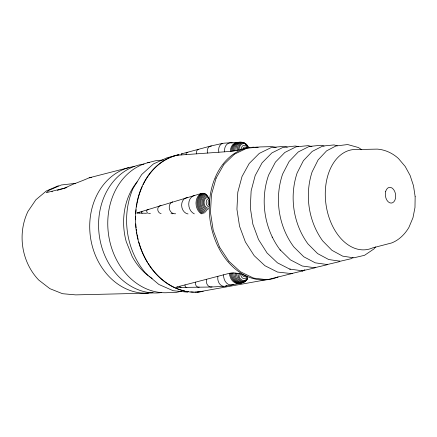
<?xml version="1.0" encoding="UTF-8"?>
<svg xmlns="http://www.w3.org/2000/svg" width="437" height="437" viewBox="0 0 437 437"><rect width="100%" height="100%" fill="white"/><g stroke="black" fill="none" stroke-linecap="round" stroke-linejoin="round"><path stroke-width="0.66" d="M209.208 199.813A3.572 2.791 80.6 0 0 209.334 205.603C210.508 200.583 207.892 192.072 201.441 193.416L174.101 201.665M176.564 287.388L176.22 287.191L229.414 273.3L233.811 272.939L239.41 273.617C237.089 279.292 246.146 284.083 247.413 276.987M177.466 286.869L177.815 287.475L210.874 287.022L223.831 286.344M216.086 178.159L211.442 194.673L210.481 212.557L213.245 230.446L219.505 247.031M132.881 188.762C121.038 216.73 126.184 250.718 146.1 273.715M235.985 150.601C239.798 149.541 245.212 149.317 248.052 146.969A8.669 6.495 76.2 0 0 240.274 142.489A8.669 6.495 76.2 0 0 235.985 150.601L230.31 151.41L176.767 155.272C177.761 155.037 180.033 153.715 178.624 155.135M216.009 178.296L223.881 164.449M177.739 155.124L177.384 155.228M132.924 188.664L141.697 174.516L153.343 163.99L167.038 157.784L176.275 155.408A69.314 55.253 82.1 0 0 143.145 184.632M375.547 246.878L373.897 248.981L364.524 255.317L353.823 257.819L352.916 257.721L342.646 256.131L331.94 250.314L322.637 240.858C308.467 221.215 304.594 194.907 312.094 171.927L318.125 159.898L326.576 150.88L335.867 145.985L347.65 144.549L358.46 147.548L361.754 149.738M224.017 164.312L234.374 154.239M353.08 257.502L351.375 258.644L340.292 261.233L328.717 259.54L317.623 253.607L307.976 243.928C293.222 223.804 289.218 196.634 297.111 173.014L303.398 160.669L312.187 151.421L322.703 146.051L334.026 144.926L337.293 145.805M339.806 261.108L338.691 261.845L327.231 264.532L315.263 262.834L303.786 256.787L293.795 246.894C278.478 226.311 274.338 198.305 282.624 174.068L289.168 161.417L298.285 151.939L309.172 146.444L320.889 145.292L324.079 146.138M327.537 264.221L326.45 264.942L314.618 267.712L302.257 266.013L290.403 259.868L280.079 249.767M315.754 267.193L314.624 267.93L302.426 270.793L289.682 269.088L277.462 262.845L267.073 253.007L258.507 239.536L252.848 224.17L250.303 207.619L251.138 190.86L255.17 175.587L262.091 162.832L271.852 152.934L282.75 147.509L295.177 146.007L298.537 146.646M302.47 270.989L304.857 269.744M292.424 273.447L267.329 279.685M234.56 154.119L246.654 148.323M75.333 183.742L74.11 183.518L61.289 184.982L49.228 190.21L46.3 192.668L64.408 188.167L73.744 183.95A19.397 1.338 -21.3 0 0 89.175 177.815L128.931 167.584M58.405 185.747L46.393 190.953L35.905 199.742L27.941 211.459C17.174 233.855 21.539 262.063 38.729 280.046L49.878 288.666L62.518 293.702L75.694 294.882L148.471 293.14M173.478 201.856L136.781 213.01L146.532 213.289M57.313 190.33L66.97 187.539M181.579 153.857L210.306 146.138L222.728 143.325M147.586 162.788L155.408 160.778L163.072 159.986M287.273 147.111L284.11 146.308L271.262 147.548L259.283 153.403L249.199 163.504L242.005 176.548L237.804 192.171L236.93 209.307L239.542 226.24L245.375 241.951L254.197 255.7L264.931 265.723L277.517 272.06L291.386 273.584M290.638 273.764L303.196 270.814M181.388 291.25L175.854 292.484L167.759 292.675A65.949 54.024 82.1 0 1 108.534 234.522A65.949 54.024 82.1 0 1 149.547 162.307M238.81 283.515L225.394 286.202M197.344 292.124L265.472 279.877M137.633 212.666L137.639 213.147M139.141 212.213L138.742 212.672L139.152 213.169M247.107 148.209L260.01 146.941L272.322 146.603L276.228 147.52M208.34 197.267C202.271 197.486 202.937 207.832 208.569 208.389M237.438 142.402L224.236 143.15A7.953 6.058 76.9 0 0 218.839 152.234M149.055 213.332L150.399 213.354M171.009 213.688L172.992 213.72M175.614 213.764L174.308 213.742A6.074 4.911 80.4 0 1 169.288 208.192A6.074 4.911 80.4 0 1 172.823 201.785M187.713 292.178L173.167 290.72L158.899 284.482L146.177 273.802M253.662 278.112L266.865 279.702M289.682 269.088L290.447 269.187M301.634 270.683L302.426 270.793M248.052 146.969L247.741 146.898A9.532 7.145 77.4 0 0 246.697 145.297M239.41 273.617L243.349 274.693A3.867 2.939 86.4 0 0 245.447 275.578M311.952 146.619L308.205 145.641L296.106 146.821L284.848 152.442L275.408 162.132L268.608 175.09C259.84 200.108 264.314 229.108 280.374 250.232M253.444 278.047L240.426 271.759L228.917 261.288M219.543 247.124L228.808 261.173M272.06 237.045L272.256 237.346M247.845 147.422C246.845 140.659 237.553 143.62 240.132 149.749M51.998 191.253L52.167 191.821M64.408 188.167L64.578 188.751M203.221 291.353A69.445 55.357 82.1 0 1 136.928 234.838A69.445 55.357 82.1 0 1 177.427 154.993M278.101 276.911A66.67 49.72 82.1 0 1 211.235 226.808A66.67 49.72 82.1 0 1 250.374 147.482M251.674 147.329A66.67 49.72 82.1 0 1 254.285 147.165M255.585 147.154A66.67 49.72 82.1 0 1 258.18 147.264M234.658 150.836A9.532 7.145 77.4 0 1 244.037 142.975M244.518 143.265A9.532 7.145 77.4 0 1 245.447 143.97M196.628 153.84A3.818 2.977 76.3 0 1 198.485 149.312M224.514 151.825A9.221 6.976 77.2 0 1 232.347 142.997M237.357 150.339A7.697 5.757 77.4 0 1 241.18 142.779A7.697 5.757 77.4 0 1 248.172 147.078M233.402 151.038A10.198 7.653 77.4 0 1 242.808 142.67M232.244 151.202A10.674 8.008 77.5 0 1 239.285 142.183M207.504 153.054A5.839 4.501 76.6 0 1 211.481 146.007M243.955 148.793A3.813 2.846 77.5 0 1 245.976 148.181M242.759 149.11A3.436 2.567 77.4 0 1 246.774 147.903M241.481 149.432A4.233 3.163 77.3 0 1 243.584 145.335A4.233 3.163 77.3 0 1 247.397 147.646M238.749 150.055A6.577 4.916 77.3 0 1 241.945 143.096A6.577 4.916 77.3 0 1 248.101 147.231M230.31 151.41A10.821 8.139 77.4 0 1 239.072 142.571M231.206 151.328A10.93 8.216 77.5 0 1 239.471 142.418M186.184 154.594A1.874 1.48 75.9 0 1 186.468 152.819A1.874 1.48 75.9 0 1 187.888 152.409M181.12 154.955A0.929 0.737 75.8 0 1 182.153 153.977M188.03 213.966A8.27 6.599 80.5 0 1 181.623 205.368A8.27 6.599 80.5 0 1 187.719 197.557M205.182 212.398A9.898 7.757 80.6 0 1 199.971 202.533A9.898 7.757 80.6 0 1 205.319 193.842M206.051 211.595A9.008 7.129 80.4 0 1 200.927 202.446A9.008 7.129 80.4 0 1 206.198 194.443M161.106 213.529A3.977 3.256 80.3 0 1 157.757 209.383A3.977 3.256 80.3 0 1 160.98 205.625M194.323 213.857A9.576 7.587 80.5 0 1 188.724 204.052A9.576 7.587 80.5 0 1 194.514 195.508M206.865 210.629A7.997 6.26 80.6 0 1 202.096 202.369A7.997 6.26 80.6 0 1 207.007 195.224M204.254 213.037A10.586 8.298 80.6 0 1 198.944 202.648A10.586 8.298 80.6 0 1 204.39 193.438M203.292 213.496A11.072 8.68 80.6 0 1 197.961 202.773A11.072 8.68 80.6 0 1 203.418 193.225M201.315 213.862A11.225 8.822 80.6 0 1 196 203.058A11.225 8.822 80.6 0 1 201.441 193.416M209.509 204.139A3.955 3.086 80.7 0 1 209.449 201.217M209.017 207.029A4.403 3.441 80.6 0 1 206.198 202.577A4.403 3.441 80.6 0 1 208.837 198.485M208.007 209.651A6.839 5.353 80.6 0 1 203.129 202.593A6.839 5.353 80.6 0 1 207.722 196.169M202.309 213.769A11.34 8.898 80.6 0 1 197.038 202.921A11.34 8.898 80.6 0 1 202.429 193.22M148.389 213.322A1.95 1.617 80.1 0 1 146.734 211.29A1.95 1.617 80.1 0 1 148.334 209.438M142.205 213.218A0.967 0.803 80.1 0 1 141.38 212.213A0.967 0.803 80.1 0 1 142.178 211.295M226.863 285.563A8.074 6.265 87.1 0 1 220.172 284.531A8.074 6.265 87.1 0 1 217.894 276.31M247.091 279.172A9.674 7.38 86.5 0 1 238.913 282.165A9.674 7.38 86.5 0 1 233.811 272.939M247.418 278.801A8.8 6.735 87.7 0 1 239.727 281.86A8.8 6.735 87.7 0 1 235.166 273.016M199.25 287.104A3.878 3.081 87.8 0 1 196.289 285.935A3.878 3.081 87.8 0 1 195.574 282.138M233.577 284.367A9.357 7.21 86.8 0 1 223.591 274.818M247.571 278.374A7.811 5.954 86.6 0 1 240.645 281.357A7.811 5.954 86.6 0 1 236.57 273.158M244.551 281.718A10.351 7.904 86.5 0 1 232.539 272.934M243.786 281.958A10.827 8.27 86.4 0 1 231.364 272.994M212.082 286.885A5.932 4.654 87.4 0 1 207.597 285.093A5.932 4.654 87.4 0 1 206.504 279.281M240.437 283.105A10.98 8.401 86.5 0 1 229.414 273.3M246.277 276.047A3.491 2.655 86.5 0 1 242.114 274.294M246.938 276.517A4.299 3.272 86.6 0 1 243.152 278.429A4.299 3.272 86.6 0 1 240.792 273.933M247.528 277.91A6.681 5.086 86.7 0 1 241.415 280.865A6.681 5.086 86.7 0 1 237.99 273.36M241.382 282.908A11.089 8.483 86.5 0 1 230.315 273.114M186.894 287.311A1.906 1.529 88.1 0 1 185.425 286.743A1.906 1.529 88.1 0 1 185.075 284.88M181.065 287.333A0.945 0.759 88.3 0 1 179.978 286.213M89.197 177.804A19.567 1.185 -8.4 0 1 91.541 177.559M153.076 292.61A63.758 53.145 82.1 0 1 90.497 237.411A63.758 53.145 82.1 0 1 134.793 166.431M152.202 278.462A60.022 48.704 82.1 0 1 149.001 276.277M147.957 275.485A60.022 48.704 82.1 0 1 132.16 256.47L126.195 241.497A60.022 48.704 82.1 0 1 137.169 181.819M200.698 291.637A69.314 55.253 82.1 0 1 194.798 292.053M193.465 292.036A69.314 55.253 82.1 0 1 190.789 291.889M188.773 291.67A69.314 55.253 82.1 0 1 186.091 291.239M184.753 290.96A69.314 55.253 82.1 0 1 182.77 290.479M182.142 290.305A69.314 55.253 82.1 0 1 148.23 263.385M147.52 262.238A69.314 55.253 82.1 0 1 145.521 258.72M145.215 258.147A69.314 55.253 82.1 0 1 138.819 241.967M138.136 239.361A69.314 55.253 82.1 0 1 137.125 234.702M136.879 233.353A69.314 55.253 82.1 0 1 136.661 231.998M136.459 230.638A69.314 55.253 82.1 0 1 136.278 229.278M136.125 227.917A69.314 55.253 82.1 0 1 135.781 223.848M135.634 219.8A69.314 55.253 82.1 0 1 135.656 216.408M135.77 213.698A69.314 55.253 82.1 0 1 136.109 209.656M136.437 207.001A69.314 55.253 82.1 0 1 136.967 203.746M137.092 203.079A69.314 55.253 82.1 0 1 142.265 186.523M161.269 292.577A64.834 53.587 82.1 0 1 99.27 235.385A64.834 53.587 82.1 0 1 144.013 164.066M415.15 196.672L414.975 207.559L412.97 217.73L408.879 227.469C404.881 234.221 399.047 240.071 391.639 242.95L372.581 247.905A50.474 33.846 82.1 0 1 326.122 205.292A50.474 33.846 82.1 0 1 357.608 149.52L377.382 149.11C385.259 149.738 392.612 153.163 398.424 158.489L405.197 166.459L410.114 175.466L413.495 185.752L415.15 196.672M385.718 191.264A7.926 5.129 82.1 0 0 391.131 203.09A7.926 5.129 82.1 0 0 394.655 191.275A7.926 5.129 82.1 0 0 385.718 191.264"/></g></svg>
